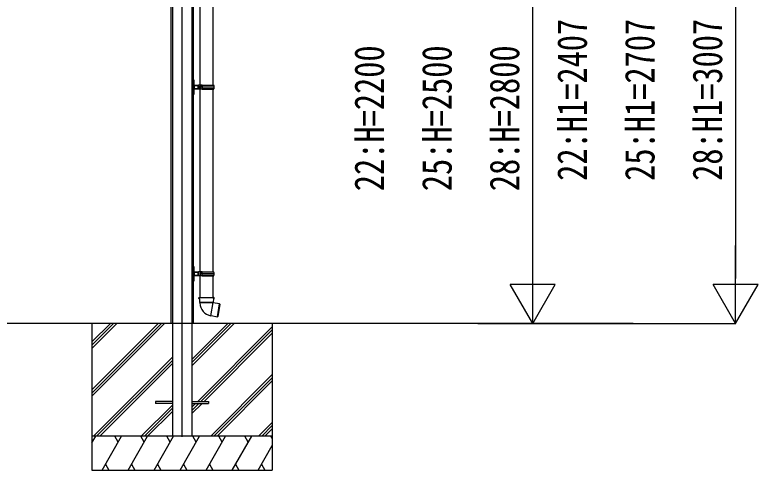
# Model space of a CAD drawing. Units: millimetres, scale not verified. Extents: x -16820 to 16820, y -11880 to 11880.
# Drawn here: x 1753 to 5050, y -8625 to -6607 of the extents above; entities that cross this region are included whole.
import ezdxf
from ezdxf.enums import TextEntityAlignment as Align

# ---------------------------------------------------------------- set-up
doc = ezdxf.new("R2010")
doc.units = ezdxf.units.MM
doc.header["$LTSCALE"] = 60
for name, color, linetype in [('0-3_YKK_12', 2, 'Continuous'), ('0-4_YKK_A1', 4, 'Continuous'), ('0-5_YKK_D', 6, 'Continuous')]:
    doc.layers.add(name, color=color, linetype=linetype)
doc.styles.add('ＭＳ ゴシック', font='')
doc.styles.get('ＭＳ ゴシック').set_extended_font_data('MS Gothic')

msp = doc.modelspace()

# ---------------------------------------------------------------- linework, layer by layer
at = {"layer": '0-3_YKK_12'}
msp.add_line((2494.72, -8477.5), (2494.72, -5700.04), dxfattribs=at)
at = {"layer": '0-4_YKK_A1'}
for p, q in [((2444.72, -5703.45), (2444.72, -7975.17)), ((2451.58, -5703.69), (2451.58, -8475.17)), ((2537.86, -5706.7), (2537.86, -8475.17)), ((2542.92, -5706.88), (2542.92, -7975.17)), ((2572.82, -6103), (2572.82, -6918.5)), ((2633.02, -6918.5), (2633.02, -6103)), ((2543.92, -6894), (2542.92, -6894)), ((2543.92, -6900.3), (2542.92, -6900.3)), ((2544.22, -6894.17), (2543.22, -6894.17)), ((2544.22, -6900.46), (2543.22, -6900.46)), ((2545.92, -6894.91), (2543.92, -6894)), ((2543.92, -6900.3), (2543.92, -6894)), ((2546.22, -6895.07), (2544.22, -6894.17)), ((2544.22, -6900.46), (2544.22, -6894.17)), ((2545.92, -6894.91), (2546.09, -6900.63)), ((2546.22, -6895.07), (2546.39, -6900.8)), ((2547.63, -6918.26), (2547.73, -6921.5)), ((2564.92, -6921.5), (2547.74, -6921.5)), ((2547.74, -6921.5), (2547.92, -6927.5)), ((2547.93, -6918.43), (2548.03, -6921.67)), ((2565.22, -6921.67), (2548.04, -6921.67)), ((2548.04, -6921.67), (2548.22, -6927.67)), ((2548.58, -6918.5), (2564.92, -6918.5)), ((2548.88, -6918.67), (2565.22, -6918.67)), ((2564.92, -6918.5), (2567.92, -6918.5)), ((2564.92, -6921.5), (2564.92, -6918.5)), ((2564.92, -6923), (2564.92, -6921.5)), ((2567.92, -6923), (2564.92, -6923)), ((2564.92, -6923.01), (2564.92, -6932)), ((2565.9, -6923.01), (2564.92, -6923.01)), ((2565.22, -6918.67), (2568.22, -6918.67)), ((2565.22, -6921.67), (2565.22, -6918.67)), ((2565.22, -6923.17), (2565.22, -6921.67)), ((2565.22, -6923.17), (2565.22, -6932.16)), ((2566.2, -6923.17), (2565.22, -6923.17)), ((2568.22, -6923.17), (2565.22, -6923.17)), ((2567.92, -6923.01), (2565.9, -6923.01)), ((2565.9, -6932), (2565.9, -6923.01)), ((2568.22, -6923.17), (2566.2, -6923.17)), ((2566.2, -6932.16), (2566.2, -6923.17)), ((2575.92, -6918.5), (2567.92, -6918.5)), ((2576.22, -6918.67), (2568.22, -6918.67)), ((2575.93, -6923.01), (2573.92, -6923.01)), ((2576.23, -6923.17), (2574.22, -6923.17)), ((2575.92, -6923), (2575.92, -6918.5)), ((2575.93, -6918.5), (2575.93, -6923.01)), ((2582.95, -6918.5), (2575.93, -6918.5)), ((2575.93, -6927.5), (2575.93, -6923.01)), ((2576.22, -6923.17), (2576.22, -6918.67)), ((2576.23, -6918.66), (2576.23, -6923.17)), ((2583.25, -6918.66), (2576.23, -6918.66)), ((2576.23, -6927.66), (2576.23, -6923.17)), ((2583.18, -6918.5), (2582.95, -6918.5)), ((2583.18, -6918.5), (2583.59, -6918.5)), ((2583.48, -6918.66), (2583.25, -6918.66)), ((2583.48, -6918.66), (2583.89, -6918.66)), ((2583.59, -6918.5), (2634.92, -6918.5)), ((2583.89, -6918.66), (2635.22, -6918.66)), ((2635.92, -6920.5), (2584.62, -6920.5)), ((2636.22, -6920.66), (2584.92, -6920.66)), ((2634.92, -6920.5), (2634.92, -6918.5)), ((2635.22, -6920.66), (2635.22, -6918.66)), ((2543.92, -6927.5), (2542.92, -6927.5)), ((2543.92, -6954.7), (2542.92, -6954.7)), ((2544.22, -6927.67), (2543.22, -6927.67)), ((2544.22, -6954.87), (2543.22, -6954.87)), ((2543.92, -6927.5), (2546.92, -6927.5)), ((2543.92, -6954.7), (2543.92, -6927.5)), ((2543.92, -6954.7), (2546.09, -6954.37)), ((2543.92, -6961), (2543.92, -6954.7)), ((2544.22, -6927.67), (2547.22, -6927.67)), ((2544.22, -6954.87), (2544.22, -6927.67)), ((2544.22, -6954.87), (2546.39, -6954.54)), ((2544.22, -6961.17), (2544.22, -6954.87)), ((2546.09, -6954.37), (2545.92, -6960.09)), ((2546.92, -6927.5), (2546.09, -6954.37)), ((2546.39, -6954.54), (2546.22, -6960.26)), ((2547.22, -6927.67), (2546.39, -6954.54)), ((2546.92, -6927.5), (2547.92, -6927.5)), ((2547.22, -6927.67), (2548.22, -6927.67)), ((2547.73, -6933.5), (2547.63, -6936.74)), ((2547.92, -6927.5), (2547.74, -6933.5)), ((2547.74, -6933.5), (2564.92, -6933.5)), ((2548.03, -6933.67), (2547.93, -6936.91)), ((2548.22, -6927.67), (2548.04, -6933.67)), ((2548.04, -6933.67), (2565.22, -6933.67)), ((2564.92, -6936.5), (2548.58, -6936.5)), ((2565.22, -6936.67), (2548.88, -6936.67)), ((2565.9, -6932), (2564.92, -6932)), ((2564.92, -6932), (2567.92, -6932)), ((2567.92, -6936.5), (2564.92, -6936.5)), ((2566.2, -6932.16), (2565.22, -6932.16)), ((2565.22, -6932.17), (2568.22, -6932.17)), ((2568.22, -6936.67), (2565.22, -6936.67)), ((2567.92, -6932), (2565.9, -6932)), ((2568.22, -6932.16), (2566.2, -6932.16)), ((2572.82, -6936.5), (2572.82, -7746)), ((2575.93, -6932), (2573.92, -6932)), ((2575.92, -6932), (2573.92, -6932)), ((2576.23, -6932.16), (2574.22, -6932.16)), ((2576.22, -6932.17), (2574.22, -6932.17)), ((2575.92, -6936.5), (2575.92, -6932)), ((2575.93, -6932), (2575.93, -6927.5)), ((2582.43, -6927.5), (2575.93, -6927.5)), ((2575.93, -6936.5), (2575.93, -6932)), ((2582.95, -6936.5), (2575.93, -6936.5)), ((2576.22, -6936.67), (2576.22, -6932.17)), ((2576.23, -6932.16), (2576.23, -6927.67)), ((2582.73, -6927.67), (2576.23, -6927.67)), ((2576.23, -6936.66), (2576.23, -6932.16)), ((2583.25, -6936.66), (2576.23, -6936.66)), ((2582.43, -6927.5), (2582.43, -6927.5)), ((2582.43, -6927.5), (2582.43, -6927.5)), ((2582.51, -6927.5), (2582.51, -6927.5)), ((2636.42, -6927.5), (2582.68, -6927.5)), ((2582.73, -6927.67), (2582.73, -6927.66)), ((2582.73, -6927.67), (2582.73, -6927.67)), ((2582.81, -6927.67), (2582.81, -6927.66)), ((2583.18, -6936.5), (2582.95, -6936.5)), ((2636.72, -6927.66), (2582.98, -6927.66)), ((2583.18, -6936.5), (2583.59, -6936.5)), ((2583.48, -6936.66), (2583.25, -6936.66)), ((2583.48, -6936.66), (2583.89, -6936.66)), ((2583.59, -6936.5), (2634.92, -6936.5)), ((2583.89, -6936.66), (2635.22, -6936.66)), ((2635.92, -6934.5), (2584.62, -6934.5)), ((2636.22, -6934.66), (2584.92, -6934.66)), ((2633.02, -7746), (2633.02, -6936.5)), ((2634.92, -6936.5), (2634.92, -6934.5)), ((2635.22, -6936.66), (2635.22, -6934.66)), ((2543.92, -7727.8), (2542.92, -7727.8)), ((2543.92, -7727.8), (2543.92, -7721.5)), ((2543.92, -7755), (2543.92, -7727.8)), ((2545.92, -7722.41), (2546.09, -7728.13)), ((2547.63, -7745.76), (2547.73, -7749)), ((2548.58, -7746), (2564.92, -7746)), ((2564.92, -7746), (2567.92, -7746)), ((2575.92, -7746), (2567.92, -7746)), ((2575.92, -7750.5), (2575.92, -7746)), ((2575.93, -7746), (2575.93, -7750.51)), ((2582.95, -7746), (2575.93, -7746)), ((2583.18, -7746), (2582.95, -7746)), ((2583.18, -7746), (2583.59, -7746)), ((2583.59, -7746), (2634.92, -7746)), ((2635.92, -7748), (2584.62, -7748)), ((2634.92, -7748), (2634.92, -7746)), ((2543.92, -7755), (2542.92, -7755)), ((2543.92, -7782.2), (2543.92, -7755)), ((2543.92, -7782.2), (2546.09, -7781.87)), ((2546.09, -7781.87), (2545.92, -7787.59)), ((2546.92, -7755), (2547.92, -7755)), ((2547.73, -7761), (2547.63, -7764.24)), ((2564.92, -7749), (2547.74, -7749)), ((2547.74, -7761), (2564.92, -7761)), ((2564.92, -7764), (2548.58, -7764)), ((2567.92, -7750.5), (2564.92, -7750.5)), ((2564.92, -7750.51), (2564.92, -7759.5)), ((2565.9, -7750.51), (2564.92, -7750.51)), ((2565.9, -7759.5), (2564.92, -7759.5)), ((2564.92, -7759.5), (2567.92, -7759.5)), ((2567.92, -7764), (2564.92, -7764)), ((2567.92, -7750.51), (2565.9, -7750.51)), ((2565.9, -7759.5), (2565.9, -7750.51)), ((2567.92, -7759.5), (2565.9, -7759.5)), ((2572.82, -7764), (2572.82, -7860)), ((2575.93, -7750.51), (2573.92, -7750.51)), ((2575.93, -7759.5), (2573.92, -7759.5)), ((2575.92, -7759.5), (2573.92, -7759.5)), ((2575.92, -7764), (2575.92, -7759.5)), ((2575.93, -7755), (2575.93, -7750.51)), ((2575.93, -7759.5), (2575.93, -7755)), ((2582.43, -7755), (2575.93, -7755)), ((2575.93, -7764), (2575.93, -7759.5)), ((2582.95, -7764), (2575.93, -7764)), ((2582.43, -7755), (2582.43, -7755)), ((2582.43, -7755), (2582.43, -7755)), ((2582.51, -7755), (2582.51, -7755)), ((2636.42, -7755), (2582.68, -7755)), ((2583.18, -7764), (2582.95, -7764)), ((2583.18, -7764), (2583.59, -7764)), ((2583.59, -7764), (2634.92, -7764)), ((2635.92, -7762), (2584.62, -7762)), ((2633.02, -7860), (2633.02, -7764)), ((2634.92, -7764), (2634.92, -7762)), ((2543.92, -7782.2), (2542.92, -7782.2)), ((2543.92, -7788.5), (2543.92, -7782.2)), ((2571.07, -7860), (2568.92, -7860.78)), ((2568.92, -7860.78), (2568.98, -7860.78)), ((2568.92, -7864.43), (2568.98, -7864.43)), ((2569.05, -7863.52), (2569.05, -7861.7)), ((2571.07, -7860), (2571.2, -7860)), ((2571.16, -7865.25), (2571.43, -7880.53)), ((2571.29, -7865.25), (2571.16, -7865.25)), ((2571.2, -7860), (2634.64, -7860)), ((2571.38, -7864.34), (2571.32, -7860.9)), ((2571.43, -7880.53), (2572.75, -7882.49)), ((2571.43, -7880.53), (2602.92, -7880.53)), ((2602.92, -7880.53), (2634.41, -7880.53)), ((2633.36, -7882.09), (2634.41, -7880.53)), ((2634.41, -7880.53), (2634.68, -7865.25)), ((2634.68, -7865.25), (2634.54, -7865.25)), ((2634.64, -7860), (2634.77, -7860)), ((2634.68, -7865.25), (2636.92, -7864.43)), ((2636.92, -7860.78), (2634.77, -7860)), ((2636.79, -7863.52), (2636.79, -7861.7)), ((2636.86, -7860.78), (2636.92, -7860.78)), ((2636.86, -7864.43), (2636.92, -7864.43)), ((2636.92, -7864.43), (2636.92, -7860.78)), ((2572.75, -7882.49), (2572.81, -7884.1)), ((2572.75, -7882.49), (2628.06, -7882.49)), ((2622.6, -7941.38), (2633.03, -7882.23)), ((2661.18, -7888.43), (2632.82, -7883.43)), ((2651.21, -7944.96), (2661.18, -7888.43)), ((2661.99, -7889.59), (2652.37, -7944.15)), ((2661.99, -7889.59), (2661.18, -7888.43)), ((2622.85, -7939.96), (2651.21, -7944.96)), ((2651.21, -7944.96), (2652.37, -7944.15)), ((4496, -7975), (-2998.37, -7975)), ((2094.72, -7975), (2094.72, -8625)), ((2094.72, -8268.98), (2388.7, -7975)), ((2094.72, -8283.12), (2402.84, -7975)), ((2094.72, -8297.26), (2416.98, -7975)), ((2094.72, -8056.84), (2176.56, -7975)), ((2094.72, -8070.99), (2190.71, -7975)), ((2094.72, -8085.13), (2204.85, -7975)), ((2537.86, -8162.49), (2725.35, -7975)), ((2537.86, -8148.35), (2711.21, -7975)), ((2537.86, -8134.21), (2697.07, -7975)), ((2894.72, -7975), (2894.72, -8625)), ((2563.7, -8320.5), (2894.72, -7989.48)), ((2577.84, -8320.5), (2894.72, -8003.62)), ((2591.98, -8320.5), (2894.72, -8017.76)), ((2100.83, -8475), (2451.58, -8124.25)), ((2114.97, -8475), (2451.58, -8138.39)), ((2129.11, -8475), (2451.58, -8152.53)), ((2621.33, -8475), (2894.72, -8201.61)), ((2635.47, -8475), (2894.72, -8215.75)), ((2649.61, -8475), (2894.72, -8229.9)), ((2312.96, -8475), (2451.58, -8336.38)), ((2377.22, -8320.5), (2377.22, -8329.5)), ((2451.58, -8320.5), (2377.22, -8320.5)), ((2451.58, -8329.5), (2377.22, -8329.5)), ((2537.86, -8320.5), (2612.22, -8320.5)), ((2537.86, -8374.62), (2582.98, -8329.5)), ((2537.86, -8346.34), (2554.7, -8329.5)), ((2537.86, -8360.48), (2568.84, -8329.5)), ((2537.86, -8329.5), (2612.22, -8329.5)), ((2612.22, -8320.5), (2612.22, -8329.5)), ((2327.1, -8475), (2451.58, -8350.52)), ((2341.25, -8475), (2451.58, -8364.66)), ((2833.46, -8475), (2894.72, -8413.74)), ((2847.6, -8475), (2894.72, -8427.88)), ((2861.74, -8475), (2894.72, -8442.03)), ((2894.72, -8475), (2094.72, -8475)), ((2094.72, -8503.94), (2111.43, -8475)), ((2096.43, -8500.98), (2094.72, -8498.02)), ((2139.26, -8625), (2225.87, -8475)), ((2210.87, -8500.98), (2195.86, -8475)), ((2254.74, -8625), (2341.34, -8475)), ((2326.34, -8500.98), (2311.34, -8475)), ((2370.21, -8625), (2456.81, -8475)), ((2441.81, -8500.98), (2426.81, -8475)), ((2485.68, -8625), (2572.28, -8475)), ((2557.28, -8500.98), (2542.28, -8475)), ((2601.15, -8625), (2687.75, -8475)), ((2672.75, -8500.98), (2657.75, -8475)), ((2716.62, -8625), (2803.22, -8475)), ((2788.22, -8500.98), (2773.22, -8475)), ((2894.72, -8485.45), (2888.69, -8475)), ((2832.09, -8625), (2894.72, -8516.52)), ((2154.26, -8599.02), (2169.26, -8625)), ((2269.73, -8599.02), (2284.73, -8625)), ((2385.21, -8599.02), (2400.21, -8625)), ((2500.68, -8599.02), (2515.67, -8625)), ((2616.14, -8599.02), (2631.14, -8625)), ((2731.62, -8599.02), (2746.61, -8625)), ((2847.09, -8599.02), (2862.08, -8625)), ((2094.72, -8625), (2894.72, -8625))]:
    msp.add_line(p, q, dxfattribs=at)
for points in [[(2543.92, -6927.5), (2543.92, -6900.3), (2546.09, -6900.63), (2546.92, -6927.5)], [(2544.22, -6927.67), (2544.22, -6900.46), (2546.39, -6900.8), (2547.22, -6927.67)], [(2575.92, -6936.5), (2567.92, -6936.5), (2567.92, -6918.5)], [(2576.22, -6936.67), (2568.22, -6936.67), (2568.22, -6918.67)], [(2575.92, -6923), (2573.92, -6923), (2573.92, -6932)], [(2576.22, -6923.17), (2574.22, -6923.17), (2574.22, -6932.17)], [(2582.95, -6918.5), (2582.56, -6922.96), (2582.43, -6927.5)], [(2583.25, -6918.66), (2582.86, -6923.13), (2582.73, -6927.66)], [(2564.92, -6936.5), (2564.92, -6933.5), (2564.92, -6932)], [(2565.22, -6936.67), (2565.22, -6933.67), (2565.22, -6932.17)], [(2582.68, -6927.5), (2582.51, -6927.5), (2582.43, -6927.5), (2575.93, -6927.5)], [(2582.98, -6927.66), (2582.81, -6927.66), (2582.73, -6927.66), (2576.23, -6927.66)], [(2542.92, -6961), (2543.92, -6961), (2545.92, -6960.09)], [(2543.22, -6961.17), (2544.22, -6961.17), (2546.22, -6960.26)], [(2545.92, -7722.41), (2543.92, -7721.5), (2542.92, -7721.5)], [(2543.92, -7727.8), (2546.09, -7728.13), (2546.92, -7755)], [(2564.92, -7750.5), (2564.92, -7749), (2564.92, -7746)], [(2575.92, -7764), (2567.92, -7764), (2567.92, -7746)], [(2582.95, -7746), (2582.56, -7750.46), (2582.43, -7755)], [(2543.92, -7755), (2546.92, -7755), (2546.09, -7781.87)], [(2547.74, -7749), (2547.92, -7755), (2547.74, -7761)], [(2564.92, -7764), (2564.92, -7761), (2564.92, -7759.5)], [(2575.92, -7750.5), (2573.92, -7750.5), (2573.92, -7759.5)], [(2582.68, -7755), (2582.51, -7755), (2582.43, -7755), (2575.93, -7755)], [(2542.92, -7788.5), (2543.92, -7788.5), (2545.92, -7787.59)], [(2568.92, -7860.78), (2568.92, -7864.43), (2571.16, -7865.25)], [(2568.98, -7860.78), (2570.43, -7860.27), (2571.2, -7860)], [(2571.29, -7865.25), (2570.48, -7864.96), (2568.98, -7864.43)], [(2571.32, -7860.9), (2570.43, -7861.21), (2569.05, -7861.7)], [(2569.05, -7863.52), (2570.48, -7864.02), (2571.38, -7864.34)], [(2634.46, -7864.34), (2634.49, -7862.61), (2634.52, -7860.9)], [(2634.46, -7864.34), (2635.36, -7864.02), (2636.79, -7863.52)], [(2636.79, -7861.7), (2635.41, -7861.21), (2634.52, -7860.9)], [(2636.86, -7864.43), (2635.36, -7864.96), (2634.54, -7865.25)], [(2634.64, -7860), (2635.41, -7860.27), (2636.86, -7860.78)], [(2633.34, -7882.08), (2633.25, -7882.12), (2633.03, -7882.23), (2633, -7882.25), (2632.71, -7882.33), (2630.99, -7882.45), (2628.06, -7882.49), (2625.32, -7882.59), (2621.66, -7882.69), (2617.36, -7882.78), (2612.78, -7882.88), (2607.78, -7882.97), (2602.79, -7883.06), (2597.66, -7883.15), (2592.82, -7883.23), (2588.14, -7883.33), (2584, -7883.42), (2580.29, -7883.53), (2577.31, -7883.64), (2574.99, -7883.76), (2573.51, -7883.9), (2572.84, -7884.06), (2572.81, -7884.1)]]:
    msp.add_lwpolyline(points, dxfattribs=at)
for centre, radius, start, end in [((2548.58, -6916.5), 2, 181.7624, 241.44015), ((2548.88, -6916.67), 2, 181.7624, 241.44015), ((2548.58, -6916.5), 2, 241.44015, 270), ((2548.88, -6916.67), 2, 241.44015, 270), ((2663.44, -6927.48), 80.75, 173.61461, 180.01355), ((2663.74, -6927.64), 80.75, 173.61461, 180.01355), ((2584.8, -6918.85), 1.66, 167.69464, 263.49512), ((2585.1, -6919.02), 1.66, 167.69464, 263.49512), ((2585.38, -6918.7), 1.81, 173.59328, 264.82407), ((2585.68, -6918.86), 1.81, 173.59328, 264.82407), ((2587.17, -6927.5), 49.25, 0, 8.17123), ((2587.47, -6927.66), 49.25, 0, 8.17123), ((2548.58, -6938.5), 2, 118.55985, 178.2376), ((2548.88, -6938.67), 2, 118.55985, 178.2376), ((2548.58, -6938.5), 2, 90, 118.55985), ((2548.88, -6938.67), 2, 90, 118.55985), ((2660.31, -6927.51), 77.89, 179.99307, 186.62466), ((2582.48, -6927.72), 0.226, 80.79578, 102.71983), ((2663.44, -6927.52), 80.75, 179.98461, 186.38348), ((2660.61, -6927.68), 77.89, 179.99307, 186.62466), ((2582.78, -6927.89), 0.226, 80.79578, 102.71983), ((2663.74, -6927.69), 80.75, 179.98461, 186.38348), ((2584.75, -6936.1), 1.61, 94.66451, 194.14319), ((2585.05, -6936.27), 1.61, 94.66451, 194.14319), ((2585.45, -6936.35), 1.86, 96.97139, 184.61125), ((2585.75, -6936.51), 1.86, 96.97139, 184.61125), ((2587.17, -6927.5), 49.25, 351.83186, 0.00306), ((2587.47, -6927.67), 49.25, 351.83186, 0.00306), ((2548.58, -7744), 2, 181.7624, 241.44015), ((2548.58, -7744), 2, 241.44015, 270), ((2663.44, -7754.98), 80.75, 173.61461, 180.01355), ((2584.8, -7746.35), 1.66, 167.69464, 263.49512), ((2585.38, -7746.2), 1.81, 173.59328, 264.82407), ((2587.17, -7755), 49.25, 0, 8.17123), ((2548.58, -7766), 2, 118.55985, 178.2376), ((2548.58, -7766), 2, 90, 118.55985), ((2660.31, -7755.01), 77.89, 179.99307, 186.62466), ((2582.48, -7755.22), 0.226, 80.79578, 102.71983), ((2663.44, -7755.02), 80.75, 179.98461, 186.38348), ((2584.75, -7763.6), 1.61, 94.66451, 194.14319), ((2585.45, -7763.85), 1.86, 96.97139, 184.61125), ((2587.17, -7755), 49.25, 351.83186, 0.00306), ((2566.31, -7861.45), 2.75, 354.81691, 13.99327), ((2565.4, -7863.7), 3.66, 348.38866, 2.80116), ((2568.76, -7860.77), 2.56, 357.19737, 17.56812), ((2569.48, -7864.62), 1.92, 340.91849, 8.46572), ((2636.96, -7864.57), 2.51, 174.83553, 195.78026), ((2636.44, -7860.69), 1.93, 159.00896, 186.22555), ((2640.44, -7861.52), 3.66, 168.38866, 182.80116), ((2639.53, -7863.77), 2.75, 174.81691, 193.99327), ((2633.07, -7882), 60.3, 182.00147, 260)]:
    msp.add_arc(centre, radius, start, end, dxfattribs=at)
for centre, major_axis, ratio, start_param, end_param in [((2547.73, -6921.34), (1, 0.031), 0.162205, 3.1415927, 4.7026633), ((2548.03, -6921.51), (1, 0.031), 0.162205, 3.1415927, 4.7026633), ((2547.83, -6924.5), (-0.1, 3), 0.333136, 6.2716543, 6.28138), ((2548.13, -6924.67), (-0.1, 3), 0.333136, 6.2716543, 6.28138), ((2564.92, -6921.01), (3, 0), 0.162278, 4.712389, 6.2831853), ((2565.22, -6921.18), (3, 0), 0.162278, 4.712389, 6.2831853), ((2547.73, -6933.66), (1, -0.031), 0.162205, 1.580522, 3.1415927), ((2548.03, -6933.83), (1, -0.031), 0.162205, 1.580522, 3.1415927), ((2547.83, -6930.5), (0.1, 3), 0.333136, 3.143398, 3.1531236), ((2548.13, -6930.67), (0.1, 3), 0.333136, 3.143398, 3.1531236), ((2564.92, -6933.99), (3, 0), 0.162278, 6.2831853, 7.8539816), ((2565.22, -6934.16), (3, 0), 0.162278, 6.2831853, 7.8539816), ((2547.73, -7748.84), (1, 0.031), 0.162205, 3.1415927, 4.7026633), ((2564.92, -7748.51), (3, 0), 0.162278, 4.712389, 6.2831853), ((2547.73, -7761.16), (1, -0.031), 0.162205, 1.580522, 3.1415927), ((2547.83, -7752), (-0.1, 3), 0.333136, 6.2716543, 6.28138), ((2547.83, -7758), (0.1, 3), 0.333136, 3.143398, 3.1531236), ((2564.92, -7761.49), (3, 0), 0.162278, 6.2831853, 7.8539816)]:
    msp.add_ellipse(centre, major_axis=major_axis, ratio=ratio, start_param=start_param, end_param=end_param, dxfattribs=at)
at = {"layer": '0-5_YKK_D'}
for p, q in [((4950.07, -5768.05), (4950.07, -7775)), ((4050.07, -7775), (4050.07, -5975)), ((4050.07, -7975), (4050.07, -7628.59)), ((4950.07, -7975), (4950.07, -7628.59)), ((4050.07, -7975), (3950.07, -7801.8)), ((4150.07, -7801.8), (3950.07, -7801.8)), ((4050.07, -7975), (4150.07, -7801.8)), ((4950.07, -7975), (4850.07, -7801.8)), ((5050.07, -7801.8), (4850.07, -7801.8)), ((4950.07, -7975), (5050.07, -7801.8)), ((3806.07, -7975), (4951.07, -7975)), ((3806.07, -7975), (4051.07, -7975))]:
    msp.add_line(p, q, dxfattribs=at)

# ---------------------------------------------------------------- texts
at = {"layer": '0-5_YKK_D', "style": 'ＭＳ ゴシック', "width": 0.8}
for s, p in [('22:H1=2407', (4330.07, -7342.72)), ('25:H1=2707', (4630.07, -7342.72)), ('28:H1=3007', (4930.07, -7342.72)), ('22:H=2200', (3430.07, -7388.6)), ('25:H=2500', (3730.07, -7388.6)), ('28:H=2800', (4030.07, -7388.6))]:
    msp.add_text(s, height=132, rotation=90, dxfattribs=at).set_placement(p, align=Align.BOTTOM_LEFT)

doc.saveas('drawing.dxf')
